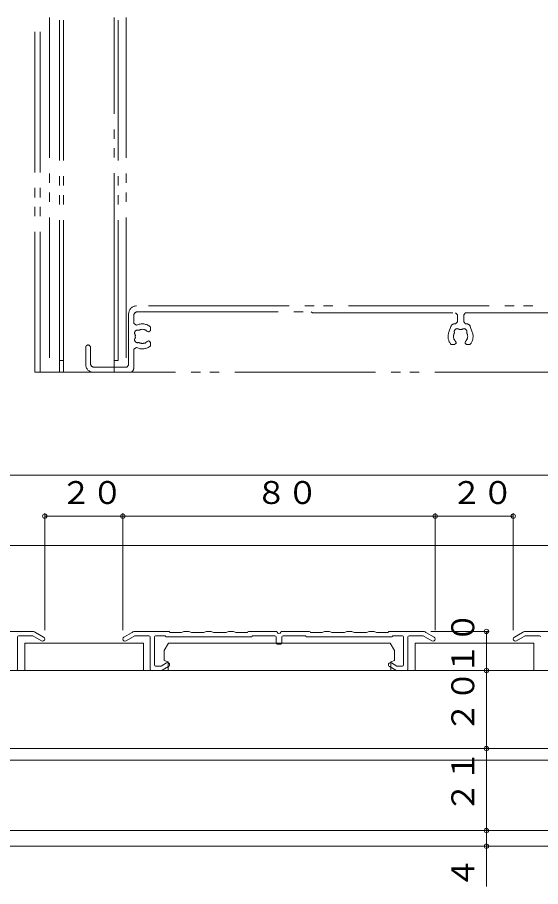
# Model space of a CAD drawing. Units: millimetres, scale not verified. Extents: x -1682 to -296, y -1188 to 1054.
# Drawn here: x -718.1 to -584.1, y -1044.1 to -821.6 of the extents above; entities that cross this region are included whole.
import ezdxf
from ezdxf.enums import TextEntityAlignment as Align

# ---------------------------------------------------------------- set-up
doc = ezdxf.new("R2010")
doc.units = ezdxf.units.MM
doc.header["$LTSCALE"] = 4
doc.linetypes.add('DOUBLE_CHAIN2', pattern=[12.8, 9, -1, 0.6, -0.6, 0.6, -1])
for name, color, linetype, lineweight in [('0-3_YKK_11', 7, 'Continuous', 9), ('0-4_YKK_12', 2, 'Continuous', 9), ('0-7_YKK_D', 6, 'Continuous', 9)]:
    doc.layers.add(name, color=color, linetype=linetype, lineweight=lineweight)
doc.styles.add('ＭＳ ゴシック', font='')
doc.styles.get('ＭＳ ゴシック').set_extended_font_data('MS Gothic')

msp = doc.modelspace()

# ---------------------------------------------------------------- linework, layer by layer
at = {"layer": '0-3_YKK_11', "linetype": 'DOUBLE_CHAIN2'}
for p, q in [((-546.143, -895.439), (-687.643, -895.439)), ((-687.343, -896.939), (-642.903, -896.939)), ((-603.343, -897.239), (-533.479, -897.239)), ((-607.123, -900.697), (-607.65, -902.145)), ((-601.636, -902.145), (-602.163, -900.697)), ((-700.643, -906.039), (-700.643, -910.439)), ((-699.443, -910.139), (-699.443, -906.039)), ((-698.643, -912.439), (-689.343, -912.439)), ((-690.143, -911.139), (-698.443, -911.139))]:
    msp.add_line(p, q, dxfattribs=at)
at = {"layer": '0-3_YKK_11'}
for p, q in [((-714.505, -978.771), (-722.842, -978.771)), ((-711.416, -980.245), (-713.505, -979.039)), ((-690.867, -980.245), (-688.778, -979.039)), ((-679.442, -978.771), (-687.778, -978.771)), ((-676.216, -979.071), (-678.922, -979.071)), ((-670.516, -979.071), (-673.467, -979.071)), ((-664.816, -979.071), (-667.767, -979.071)), ((-659.361, -979.071), (-662.067, -979.071)), ((-651.883, -978.771), (-658.842, -978.771)), ((-643.442, -978.771), (-650.4, -978.771)), ((-642.922, -979.071), (-640.216, -979.071)), ((-637.467, -979.071), (-634.516, -979.071)), ((-631.767, -979.071), (-628.816, -979.071)), ((-626.067, -979.071), (-623.361, -979.071)), ((-614.505, -978.771), (-622.842, -978.771)), ((-611.417, -980.245), (-613.505, -979.039)), ((-590.867, -980.245), (-588.778, -979.039)), ((-579.442, -978.771), (-587.778, -978.771)), ((-718.142, -980.171), (-718.142, -988.471)), ((-717.842, -979.871), (-714.344, -979.871)), ((-711.967, -981.197), (-714.194, -979.911)), ((-690.317, -981.197), (-688.089, -979.911)), ((-687.939, -979.871), (-684.442, -979.871)), ((-684.142, -980.171), (-684.142, -988.471)), ((-683.041, -987.371), (-683.041, -980.171)), ((-682.742, -979.871), (-680.461, -979.871)), ((-658.261, -980.171), (-679.942, -980.171)), ((-652.192, -979.871), (-657.742, -979.871)), ((-651.892, -980.171), (-651.892, -981.771)), ((-650.392, -980.171), (-650.392, -981.771)), ((-644.541, -979.871), (-650.092, -979.871)), ((-644.022, -980.171), (-622.342, -980.171)), ((-621.822, -979.871), (-619.542, -979.871)), ((-619.242, -987.371), (-619.242, -980.171)), ((-618.142, -980.171), (-618.142, -988.471)), ((-617.842, -979.871), (-614.344, -979.871)), ((-611.967, -981.197), (-614.194, -979.911)), ((-590.316, -981.197), (-588.089, -979.911)), ((-587.939, -979.871), (-584.442, -979.871)), ((-651.591, -982.071), (-650.692, -982.071)), ((-682.742, -987.671), (-681.478, -987.671)), ((-679.967, -986.845), (-681.328, -987.631)), ((-679.417, -987.797), (-681.033, -988.731)), ((-622.867, -987.797), (-621.25, -988.731)), ((-622.317, -986.845), (-620.955, -987.631)), ((-619.542, -987.671), (-620.805, -987.671)), ((-681.183, -988.771), (-683.842, -988.771)), ((-621.1, -988.771), (-618.441, -988.771))]:
    msp.add_line(p, q, dxfattribs=at)
at = {"layer": '0-3_YKK_11', "linetype": 'DOUBLE_CHAIN2'}
for points in [[(-689.643, -897.439), (-689.643, -910.639), (-690.143, -911.139)], [(-687.613, -900.397), (-688.343, -899.953), (-688.343, -897.939)], [(-642.903, -896.939), (-642.603, -897.239), (-605.943, -897.239)], [(-605.943, -897.239), (-605.443, -897.739), (-605.443, -899.539), (-605.943, -900.039), (-606.183, -900.039)], [(-603.102, -900.039), (-603.343, -900.039), (-603.843, -899.539), (-603.843, -897.739), (-603.343, -897.239)], [(-684.865, -901.971), (-684.582, -902.089), (-684.443, -902.089), (-684.043, -901.689), (-684.043, -900.825)], [(-686.339, -901.45), (-686.224, -901.397), (-685.825, -901.468)], [(-606.257, -904.036), (-606.346, -903.946), (-606.485, -903.158), (-606.432, -903.043)], [(-602.854, -903.043), (-602.801, -903.158), (-602.871, -903.556)], [(-685.346, -904.853), (-685.436, -904.942), (-685.837, -905.013)], [(-684.043, -905.654), (-684.043, -904.789), (-684.443, -904.389), (-684.582, -904.389), (-684.865, -904.507)], [(-607.057, -905.339), (-606.193, -905.339), (-605.793, -904.939), (-605.793, -904.8), (-605.911, -904.517)], [(-603.375, -904.517), (-603.493, -904.8), (-603.493, -904.939), (-603.093, -905.339), (-602.228, -905.339)], [(-688.343, -911.439), (-688.343, -906.526), (-687.613, -906.081)]]:
    msp.add_lwpolyline(points, dxfattribs=at)
for centre, radius, start, end in [((-687.643, -897.439), 2, 90, 180), ((-687.343, -897.939), 1, 90, 180), ((-686.143, -903.239), 3.2, 48.98524, 117.35254), ((-606.183, -901.039), 1, 90, 159.99896), ((-605.503, -902.011), 0.75, 45.95279, 204.04803), ((-603.783, -902.011), 0.75, 335.9519, 134.04729), ((-603.102, -901.039), 1, 20.00102, 90), ((-687.372, -902.379), 0.75, 65.9529, 224.04633), ((-686.143, -903.239), 1.8, 169.14699, 190.85446), ((-686.143, -903.239), 1.8, 96.2601, 120.85323), ((-686.143, -903.239), 1.8, 44.79221, 79.82019), ((-604.643, -903.239), 3.2, 160.00021, 221.01466), ((-604.643, -903.239), 1.8, 149.14699, 173.74042), ((-604.643, -903.239), 1.8, 79.14679, 100.85327), ((-604.643, -903.239), 1.8, 314.79289, 349.85034), ((-604.643, -903.239), 1.8, 6.25957, 30.85295), ((-604.643, -903.239), 3.2, 318.98524, 19.99977), ((-700.043, -906.039), 0.6, 0, 180), ((-687.372, -904.1), 0.75, 135.95399, 294.04654), ((-686.143, -903.239), 3.2, 242.64751, 311.0146), ((-686.143, -903.239), 1.8, 239.1467, 279.79404), ((-686.143, -903.239), 1.8, 296.2603, 315.20709), ((-604.643, -903.239), 1.8, 206.26051, 225.20674), ((-698.443, -910.139), 1, 180, 270), ((-698.643, -910.439), 2, 180, 270), ((-689.343, -911.439), 1, 270, 0)]:
    msp.add_arc(centre, radius, start, end, dxfattribs=at)
at = {"layer": '0-3_YKK_11'}
for centre, radius, start, end in [((-714.505, -980.771), 2, 60, 90), ((-687.778, -980.771), 2, 90, 119.99998), ((-679.442, -979.071), 0.3, 30, 90), ((-678.922, -978.771), 0.3, 210, 270), ((-676.216, -978.771), 0.3, 270, 294.61996), ((-674.842, -981.771), 3, 65.38002, 114.61996), ((-673.467, -978.771), 0.3, 245.38002, 270), ((-670.516, -978.771), 0.3, 270, 294.61996), ((-669.141, -981.771), 3, 65.38002, 114.61996), ((-667.767, -978.771), 0.3, 245.38002, 270), ((-664.816, -978.771), 0.3, 270, 294.61996), ((-663.442, -981.771), 3, 65.38002, 114.61996), ((-662.067, -978.771), 0.3, 245.38002, 270), ((-659.361, -978.771), 0.3, 270, 330), ((-658.842, -979.071), 0.3, 90, 150), ((-651.883, -979.071), 0.3, 22.02283, 90), ((-651.142, -978.771), 0.5, 202.02283, 337.97716), ((-650.4, -979.071), 0.3, 90, 157.97716), ((-643.442, -979.071), 0.3, 30, 90), ((-642.922, -978.771), 0.3, 210, 270), ((-640.216, -978.771), 0.3, 270, 294.61996), ((-638.842, -981.771), 3, 65.38002, 114.61996), ((-637.467, -978.771), 0.3, 245.38002, 270), ((-634.516, -978.771), 0.3, 270, 294.61996), ((-633.142, -981.771), 3, 65.38002, 114.61996), ((-631.767, -978.771), 0.3, 245.38002, 270), ((-628.816, -978.771), 0.3, 270, 294.61996), ((-627.442, -981.771), 3, 65.38002, 114.61996), ((-626.067, -978.771), 0.3, 245.38002, 270), ((-623.361, -978.771), 0.3, 270, 330), ((-622.842, -979.071), 0.3, 90, 150), ((-614.505, -980.771), 2, 60, 90), ((-587.778, -980.771), 2, 90, 119.99998), ((-717.842, -980.171), 0.3, 90, 180), ((-714.344, -980.171), 0.3, 60, 90), ((-711.691, -980.721), 0.55, 239.99998, 60), ((-690.592, -980.721), 0.55, 119.99998, 300), ((-687.939, -980.171), 0.3, 90, 119.99998), ((-684.442, -980.171), 0.3, 0, 90), ((-682.742, -980.171), 0.3, 90, 180), ((-680.461, -980.171), 0.3, 30, 90), ((-679.942, -979.871), 0.3, 210, 270), ((-658.261, -979.871), 0.3, 270, 329.99998), ((-657.742, -980.171), 0.3, 90, 149.99998), ((-652.192, -980.171), 0.3, 0, 90), ((-650.092, -980.171), 0.3, 90, 180), ((-644.541, -980.171), 0.3, 30, 90), ((-644.022, -979.871), 0.3, 210, 270), ((-622.342, -979.871), 0.3, 270, 330), ((-621.822, -980.171), 0.3, 90, 150), ((-619.542, -980.171), 0.3, 0, 90), ((-617.842, -980.171), 0.3, 90, 180), ((-614.344, -980.171), 0.3, 60, 90), ((-611.691, -980.721), 0.55, 239.99998, 60), ((-590.592, -980.721), 0.55, 119.99998, 300), ((-587.939, -980.171), 0.3, 90, 119.99998), ((-584.442, -980.171), 0.3, 0, 90), ((-651.591, -981.771), 0.3, 180, 270), ((-650.692, -981.771), 0.3, 270, 0), ((-682.742, -987.371), 0.3, 180, 270), ((-681.478, -987.371), 0.3, 270, 300), ((-679.692, -987.321), 0.55, 300, 119.99998), ((-622.592, -987.321), 0.55, 60, 239.99998), ((-620.805, -987.371), 0.3, 239.99998, 270), ((-619.542, -987.371), 0.3, 270, 0), ((-718.442, -988.471), 0.3, 270, 0), ((-683.842, -988.471), 0.3, 180, 270), ((-681.183, -988.471), 0.3, 270, 300), ((-621.1, -988.471), 0.3, 239.99998, 270), ((-618.441, -988.471), 0.3, 270, 0)]:
    msp.add_arc(centre, radius, start, end, dxfattribs=at)
at = {"layer": '0-4_YKK_12', "linetype": 'DOUBLE_CHAIN2'}
for p, q in [((-713.642, -912.439), (-713.642, -821.562)), ((-712.342, -912.439), (-712.342, -821.562)), ((-709.898, -821.562), (-709.898, -912.439)), ((-707.342, -909.439), (-707.342, -821.562)), ((-706.341, -909.439), (-706.341, -821.562)), ((-693.342, -897.439), (-693.342, -821.562)), ((-692.342, -909.439), (-692.342, -821.562)), ((-690.298, -821.562), (-690.298, -911.139)), ((-693.342, -897.439), (-693.342, -912.439)), ((-707.342, -912.438), (-707.342, -909.437)), ((-706.341, -909.439), (-707.342, -909.439)), ((-706.341, -912.438), (-706.341, -909.437)), ((-692.342, -909.439), (-693.342, -909.439)), ((-713.642, -912.439), (-543.521, -912.439)), ((-709.898, -912.439), (-699.642, -912.439))]:
    msp.add_line(p, q, dxfattribs=at)
at = {"layer": '0-4_YKK_12'}
for p, q in [((-748.152, -938.771), (-488.141, -938.771)), ((-792.142, -956.771), (-488.141, -956.771)), ((-716.242, -981.771), (-716.242, -988.771)), ((-685.842, -981.771), (-716.242, -981.771)), ((-685.842, -981.771), (-685.842, -988.771)), ((-680.542, -983.671), (-679.445, -981.771)), ((-680.542, -983.671), (-680.542, -986.207)), ((-622.638, -981.771), (-679.445, -981.771)), ((-621.542, -983.671), (-622.638, -981.771)), ((-621.542, -983.671), (-621.542, -986.207)), ((-616.242, -981.771), (-616.242, -988.771)), ((-616.242, -981.771), (-616.242, -988.771)), ((-585.842, -981.771), (-616.242, -981.771)), ((-585.842, -981.771), (-585.842, -988.771)), ((-680.542, -986.207), (-679.541, -986.571)), ((-679.541, -988.771), (-679.541, -986.571)), ((-621.542, -986.207), (-622.541, -986.571)), ((-622.541, -988.771), (-622.541, -986.571)), ((-811.942, -988.771), (-490.142, -988.771)), ((-811.942, -1008.771), (-490.142, -1008.771)), ((-792.142, -1011.771), (-513.677, -1011.771)), ((-792.142, -1029.771), (-488.141, -1029.771)), ((-792.142, -1033.771), (-488.141, -1033.771))]:
    msp.add_line(p, q, dxfattribs=at)
at = {"layer": '0-7_YKK_D'}
for p, q in [((-848.193, -938.771), (-357.096, -938.771)), ((-711.141, -978.472), (-711.141, -948.508)), ((-711.141, -949.258), (-691.142, -949.258)), ((-691.142, -978.472), (-691.142, -948.508)), ((-691.142, -978.472), (-691.142, -948.508)), ((-691.142, -949.258), (-611.142, -949.258)), ((-611.142, -978.472), (-611.142, -948.508)), ((-611.142, -978.472), (-611.142, -948.508)), ((-611.142, -949.258), (-591.142, -949.258)), ((-591.142, -978.472), (-591.142, -948.508)), ((-612.256, -978.771), (-597.281, -978.771)), ((-598.031, -978.771), (-598.031, -988.771)), ((-598.031, -988.771), (-598.031, -1008.771)), ((-598.031, -1008.771), (-598.031, -1029.771)), ((-598.031, -1029.771), (-598.031, -1044.116))]:
    msp.add_line(p, q, dxfattribs=at)
for centre, start, end in [((-711.141, -949.258), 0, 180), ((-711.141, -949.258), 180, 0), ((-691.142, -949.258), 0, 180), ((-691.142, -949.258), 0, 180), ((-691.142, -949.258), 180, 0), ((-691.142, -949.258), 180, 0), ((-611.142, -949.258), 0, 180), ((-611.142, -949.258), 0, 180), ((-611.142, -949.258), 180, 0), ((-611.142, -949.258), 180, 0), ((-591.142, -949.258), 0, 180), ((-591.142, -949.258), 180, 0), ((-598.031, -978.771), 0, 180), ((-598.031, -978.771), 180, 0), ((-598.031, -988.771), 0, 180), ((-598.031, -988.771), 0, 180), ((-598.031, -988.771), 180, 0), ((-598.031, -988.771), 180, 0), ((-598.031, -1008.771), 0, 180), ((-598.031, -1008.771), 0, 180), ((-598.031, -1008.771), 180, 0), ((-598.031, -1008.771), 180, 0), ((-598.031, -1029.771), 0, 180), ((-598.031, -1029.771), 0, 180), ((-598.031, -1029.771), 180, 0), ((-598.031, -1029.771), 180, 0), ((-598.031, -1033.771), 0, 180), ((-598.031, -1033.771), 180, 0)]:
    msp.add_arc(centre, 0.562, start, end, dxfattribs=at)

# ---------------------------------------------------------------- texts
at = {"layer": '0-7_YKK_D', "color": 4, "style": 'ＭＳ ゴシック'}
for s, p in [('２０', (-707.111, -947.908)), ('８０', (-657.111, -947.908)), ('２０', (-607.111, -947.908))]:
    msp.add_text(s, height=5.865, dxfattribs=at).set_placement(p, align=Align.BOTTOM_LEFT)
for s, p in [('１０', (-599.38, -989.741)), ('２０', (-599.38, -1004.741)), ('２１', (-599.38, -1025.24)), ('４', (-599.38, -1044.583))]:
    msp.add_text(s, height=5.865, rotation=90, dxfattribs=at).set_placement(p, align=Align.BOTTOM_LEFT)

doc.saveas('drawing.dxf')
